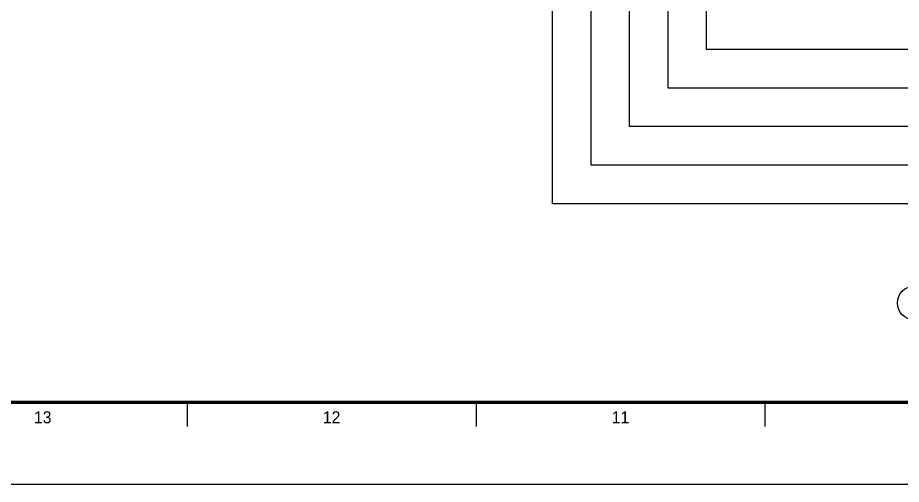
# Model space of a CAD drawing. Header units: millimetres. Extents: x -24416 to 92204, y -190080 to 23760.
# Drawn here: x 53586 to 60927, y -23760 to -19888 of the extents above; entities that cross this region are included whole.
import ezdxf
from ezdxf.enums import TextEntityAlignment as Align

# ---------------------------------------------------------------- set-up
doc = ezdxf.new("R2010")
doc.units = ezdxf.units.MM
doc.header["$LTSCALE"] = 50
doc.linetypes.add('AUDIT_D_220706163347-0', pattern=[0])
doc.layers.get('defpoints').update_dxf_attribs({"color": 139})
for name, color, linetype in [('A-치수', 7, 'AUDIT_D_220706163347-0'), ('AA-BORD-FORM', 7, 'Continuous'), ('AA-BORD-TEXT', 3, 'Continuous'), ('DIM', 7, 'AUDIT_D_220706163347-0')]:
    doc.layers.add(name, color=color, linetype=linetype)
doc.styles.add('HAUD01', font='Dotum.ttf')

# ---------------------------------------------------------------- blocks, each defined once
blk = doc.blocks.new('중심')
at = {"layer": 'DIM'}
blk.add_line((-350, 0), (0, 0), dxfattribs=at)
blk.add_circle((-470, 0), 120, dxfattribs=at)
blk = doc.blocks.new('DIM-1108')
at = {"layer": 'A-치수', "xscale": 1.166666666666676, "yscale": 1.166666666666676, "zscale": 1.166666666666676, "rotation": 90}
blk.add_blockref('중심', (10880, -45467.2), dxfattribs=at)
blk = doc.blocks.new('XR-FORM 청주월명')
at = {"layer": 'AA-BORD-FORM', "color": 2}
for p, q in [((121, 17), (121, 12)), ((181, 17), (181, 12)), ((241, 17), (241, 12))]:
    blk.add_line(p, q, dxfattribs=at)
at = {"layer": 'AA-BORD-FORM', "color": 1}
blk.add_lwpolyline([(0, 0), (841, 0), (841, 594), (0, 594)], close=True, dxfattribs=at)
at = {"layer": 'AA-BORD-FORM', "color": 2, "const_width": 0.682}
blk.add_lwpolyline([(21, 17), (21, 577), (821, 577), (821, 17)], close=True, dxfattribs=at)
at = {"layer": 'AA-BORD-TEXT', "color": 7, "style": 'HAUD01'}
for s, p in [('13', (91, 13.9)), ('12', (151, 13.9)), ('11', (211, 13.9))]:
    blk.add_text(s, height=2.5, dxfattribs=at).set_placement(p, align=Align.MIDDLE_CENTER)

msp = doc.modelspace()

# ---------------------------------------------------------------- linework, layer by layer
at = {"layer": 'defpoints'}
for points in [[(73469, -21432.1), (58028.8, -21432.1), (58028.8, -1905.5), (73469, -1905.5)], [(73149, -21112.1), (58348.8, -21112.1), (58348.8, -2225.5), (73149, -2225.5)], [(72829, -20792.1), (58668.8, -20792.1), (58668.8, -2545.5), (72829, -2545.5)], [(72509, -20472.1), (58988.8, -20472.1), (58988.8, -2865.5), (72509, -2865.5)], [(72189, -20152.1), (59308.8, -20152.1), (59308.8, -3185.5), (72189, -3185.5)]]:
    msp.add_lwpolyline(points, close=True, dxfattribs=at)

# ---------------------------------------------------------------- block references
msp.add_blockref('DIM-1108', (50153.9, 23760))
at = {"xscale": 40, "yscale": 40, "zscale": 40}
msp.add_blockref('XR-FORM 청주월명', (50153.9, -23760), dxfattribs=at)

doc.saveas('drawing.dxf')
